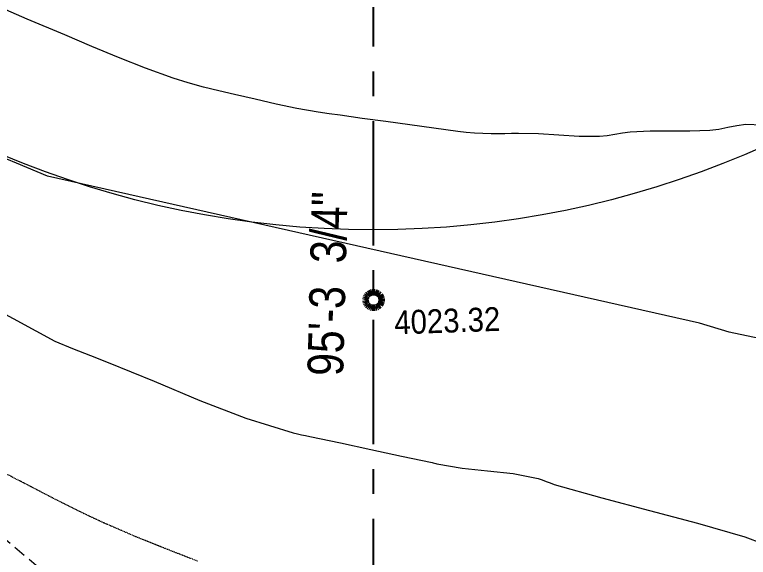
# Model space of a CAD drawing. Header units: inches. Extents: x 2775 to 17527, y 515 to 14737.
# Drawn here: x 8597 to 9151, y 2151 to 2560 of the extents above; entities that cross this region are included whole.
import ezdxf

# ---------------------------------------------------------------- set-up
doc = ezdxf.new("R2010")
doc.units = ezdxf.units.IN
doc.header["$LTSCALE"] = 0.5
doc.header["$MEASUREMENT"] = 0
doc.header["$PDMODE"] = 1
doc.linetypes.add('CENTER', pattern=[2, 1.25, -0.25, 0.25, -0.25])
doc.linetypes.add('HIDDEN', pattern=[0.375, 0.25, -0.125])
doc.layers.get('Defpoints').update_dxf_attribs({"linetype": 'CONTINUOUS'})
for name, color, linetype, lineweight in [('CONTROL', 6, 'CENTER', 25), ('FOOTING TILE', 3, 'HIDDEN', 20), ('LAYOUT', 6, 'CENTER', 25), ('Object', 4, 'CONTINUOUS', 30), ('VX-TOPO-MAJR', 1, 'HIDDEN', 20), ('VX-TOPO-MINR', 7, 'CONTINUOUS', 5)]:
    doc.layers.add(name, color=color, linetype=linetype, lineweight=lineweight)
doc.layers.add('TEXT', color=7, linetype='CONTINUOUS')
doc.styles.add('ARCHENTLTD', font='technical.ttf', dxfattribs={"height": 6})
doc.styles.add('BEI', font='romans.shx', dxfattribs={"width": 0.75})
doc.styles.add('SPHAND', font='SPHAND', dxfattribs={"bigfont": 'SPHAND'})
doc.dimstyles.get("Standard").update_dxf_attribs({"dimscale": 50, "dimtxt": 0.18, "dimasz": 0.18, "dimexe": 0.18, "dimexo": 0.0625, "dimgap": 0.09, "dimtad": 0, "dimtoh": 1, "dimzin": 0, "dimdsep": 46, "dimtxsty": 'BEI', "dimcen": 0.09, "dimclrd": 256, "dimclre": 256, "dimclrt": 256, "dimadec": 1, "dimazin": 0, "dimtfac": 1, "dimtofl": 0, "dimtmove": 0, "dimatfit": 3, "dimfxl": 1, "dimtolj": 1, "dimtzin": 0, "dimlwd": -1, "dimlwe": -1, "dimarcsym": 0})

# ---------------------------------------------------------------- blocks, each defined once
blk = doc.blocks.new('*D20')
at = {"layer": 'Defpoints', "color": 0, "lineweight": 20, "ltscale": 50}
for p in [(6836, 3664.75, -44590.32), (10029.33, 3306.13, -44590.32), (8945.49, 2814.56), (10029.33, 2344.7, -44590.32), (7516.36, 2264.17, -44590.32)]:
    blk.add_point(p, dxfattribs=at)
at = {"layer": 'LAYOUT', "ltscale": 50}
for start, end in [(9.2836, 15.9025), (344.1589, 350.7778)]:
    blk.add_arc((8868.19, 2824.69), 77.96, start, end, dxfattribs=at)
at = {"layer": 'LAYOUT', "lineweight": 20, "ltscale": 50}
for points in [[(8941.75, 2845.56), (8944.58, 2846.54), (8940.21, 2854.55)], [(8944.61, 2802.91), (8941.77, 2803.9), (8940.24, 2794.9)]]:
    blk.add_solid(points, dxfattribs=at)
at = {"layer": 'LAYOUT', "color": 6, "ltscale": 50, "insert": (8946.15, 2824.73), "char_height": 6.25, "attachment_point": 5, "rotation": 270.0307, "style": 'BEI'}
blk.add_mtext('\\A1;45.0°', dxfattribs=at)
blk = doc.blocks.new('*D21')
at = {"layer": 'Defpoints', "color": 0, "lineweight": 20, "ltscale": 50}
for p in [(8868.24, 3932.02, -44590.32), (10029.59, 3306.24, -44590.32), (8923.35, 2879.75), (7516.61, 2264.28, -44590.32), (8868.54, 2086, -44590.32)]:
    blk.add_point(p, dxfattribs=at)
at = {"layer": 'LAYOUT', "ltscale": 50}
for start, end in [(65.4639, 83.3705), (29.1593, 47.0659)]:
    blk.add_arc((8868.42, 2824.78), 77.72, start, end, dxfattribs=at)
at = {"layer": 'LAYOUT', "lineweight": 20, "ltscale": 50}
for points in [[(8877.3, 2900.48), (8877.47, 2903.48), (8868.4, 2902.5)], [(8937.63, 2863.3), (8934.93, 2861.99), (8940.21, 2854.55)]]:
    blk.add_solid(points, dxfattribs=at)
at = {"layer": 'LAYOUT', "color": 6, "lineweight": 9, "ltscale": 50, "insert": (8911.58, 2889.41), "char_height": 6.25, "attachment_point": 5, "rotation": 326.2649, "style": 'BEI'}
blk.add_mtext('\\A1;67.5°', dxfattribs=at)

msp = doc.modelspace()

# ---------------------------------------------------------------- linework, layer by layer
at = {"layer": 'FOOTING TILE', "ltscale": 75}
msp.add_line((7445.0586, 3125.7894), (8626.5406, 2133.9509), dxfattribs=at)
at = {"layer": 'LAYOUT', "color": 6, "ltscale": 150}
msp.add_line((8868.2786, 2085.8929), (8867.9779, 3931.9149), dxfattribs=at)
at = {"layer": 'LAYOUT', "color": 30, "lineweight": 106, "ltscale": 150}
msp.add_circle((8868.3928, 2344.6737), 6.0001, dxfattribs=at)
at = {"layer": 'Object', "color": 20, "lineweight": 20, "ltscale": 50}
msp.add_circle((8868.1181, 3117.6367), 720, dxfattribs=at)
at = {"layer": 'VX-TOPO-MAJR'}
msp.add_lwpolyline([(8735.387, 2147.7104), (8711.8037, 2156.9186), (8688.3271, 2166.3908), (8665.0515, 2176.3875), (8649.4793, 2183.6369), (8634.0958, 2191.2562), (8618.8228, 2199.0965), (8603.5822, 2207.0092), (8567.7235, 2225.5226)], dxfattribs=at)
at = {"layer": 'VX-TOPO-MINR'}
for points in [[(8622.2105, 2438.1193), (8598.7613, 2447.8927), (8591.5397, 2450.8551), (8584.3045, 2453.7848), (8577.068, 2456.7124), (8569.8423, 2459.6684), (8568.259, 2460.3312), (8566.6844, 2461.0142), (8565.1225, 2461.7257), (8563.5773, 2462.4737), (8527.5762, 2480.7515), (8491.7563, 2499.3472), (8456.0532, 2518.1584), (8420.4025, 2537.0825), (8411.3827, 2541.8705), (8402.3695, 2546.6684), (8393.3782, 2551.5071), (8384.4239, 2556.4175), (8372.1837, 2563.304), (8360.0176, 2570.3172), (8347.9133, 2577.4361), (8335.8583, 2584.6396), (8316.8634, 2596.0902)], [(9186.4125, 2475.5655), (9149.4777, 2477.0493), (9142.6355, 2476.1668), (9135.8279, 2474.7676), (9129.0139, 2473.3635), (9122.1529, 2472.4663), (9107.164, 2471.917), (9092.1299, 2471.9292), (9077.0979, 2471.9167), (9062.1156, 2471.2936), (9056.3367, 2470.5424), (9050.5856, 2469.4457), (9044.8299, 2468.4295), (9039.0373, 2467.9198), (9023.6978, 2468.1318), (9008.3485, 2468.9913), (8993.0019, 2469.9283), (8977.6703, 2470.3724), (8972.5216, 2470.2831), (8967.3668, 2470.0975), (8962.2087, 2469.947), (8957.0506, 2469.9626), (8950.7662, 2470.1997), (8944.4896, 2470.5784), (8938.2265, 2471.1209), (8931.9825, 2471.8495), (8913.8889, 2474.2729), (8895.8042, 2476.7246), (8877.7242, 2479.2001), (8859.645, 2481.6949), (8851.3342, 2482.8447), (8843.025, 2484.0013), (8834.7182, 2485.1772), (8826.4144, 2486.3845), (8810.5325, 2489.1274), (8794.7605, 2492.4589), (8779.0449, 2496.1088), (8763.3324, 2499.8069), (8751.6566, 2502.502), (8740.0176, 2505.3115), (8728.4558, 2508.4145), (8717.0119, 2511.9899), (8696.2951, 2519.4645), (8675.843, 2527.5281), (8655.5494, 2535.9701), (8635.3081, 2544.5797), (8606.7827, 2556.6194), (8578.291, 2568.6996)], [(8398.3938, 2438.1193), (8627.7854, 2313.5235), (8641.1544, 2308.1223), (8654.5802, 2302.8601), (8668.0117, 2297.5963), (8702.5993, 2283.3608), (8737.1325, 2268.9711), (8772.0259, 2255.6305), (8807.6943, 2244.5425), (8810.815, 2243.7724), (8813.95, 2243.0791), (8817.0922, 2242.4231), (8820.2344, 2241.7645), (8843.3149, 2236.8374), (8866.3998, 2231.9328), (8889.4828, 2227.0236), (8912.5582, 2222.0826), (8913.4598, 2221.8775), (8914.3585, 2221.6588), (8915.2564, 2221.4371), (8916.1558, 2221.2233), (8935.2004, 2217.9596), (8954.4795, 2215.9061), (8973.7351, 2213.7252), (8992.709, 2210.0795), (8995.7802, 2209.1009), (8998.7801, 2207.8999), (9001.7679, 2206.6651), (9004.8026, 2205.5848), (9040.6523, 2195.3576), (9076.7843, 2185.8868), (9112.9029, 2176.3568), (9148.7123, 2165.9525), (9175.3322, 2156.1128)], [(9159.5206, 2315.6532), (9136.7966, 2320.3871), (9114.4096, 2327.1252), (8622.2105, 2438.1193)]]:
    msp.add_lwpolyline(points, dxfattribs=at)

# ---------------------------------------------------------------- texts
at = {"layer": 'CONTROL', "color": 6, "style": 'SPHAND', "width": 0.92}
msp.add_text('4023.32', height=17.99928, rotation=2.035524, dxfattribs=at).set_placement((8884.3259, 2318.6395, -4026.6127))
at = {"layer": 'TEXT', "color": 6, "insert": (8821.8299, 2426.7736), "char_height": 18, "attachment_point": 3, "rotation": 88.575278, "style": 'ARCHENTLTD'}
msp.add_mtext('{\\H1.5x;95\'-3  3/4"\\P}  ', dxfattribs=at)

# ---------------------------------------------------------------- dimensions: what is measured, and where the dimension line sits
at = {"layer": 'LAYOUT', "color": 6, "lineweight": 9, "ltscale": 150}
dim = msp.add_angular_dim_2l(base=(8923.3541, 2879.7513), line1=((8868.5364, 2085.9998, -44590.3909), (8868.2357, 3932.0218, -44590.3909)), line2=((10029.585, 3306.2382, -44590.3909), (7516.6132, 2264.2814, -44590.3909)), dimstyle='Standard', override={"dimtxt": 0.125, "dimclrd": 256, "dimclre": 256, "dimclrt": 6}, dxfattribs=at)
dim.commit()
dim.dimension.update_dxf_attribs({"geometry": '*D21', "text_midpoint": (8911.5764, 2889.4115, -0.0698)})
at = {"layer": 'LAYOUT', "color": 6, "ltscale": 150}
dim = msp.add_angular_dim_2l(base=(8945.4906, 2814.5571), line1=((10029.3272, 3306.1313, -44590.3909), (7516.3554, 2264.1745, -44590.3909)), line2=((10029.3272, 2344.6995, -44590.3909), (6835.9988, 3664.7484, -44590.3909)), dimstyle='Standard', override={"dimtxt": 0.125, "dimclrd": 256, "dimclre": 256, "dimclrt": 6}, dxfattribs=at)
dim.commit()
dim.dimension.update_dxf_attribs({"geometry": '*D20', "text_midpoint": (8946.1516, 2824.729, -0.0698)})

doc.saveas('drawing.dxf')
